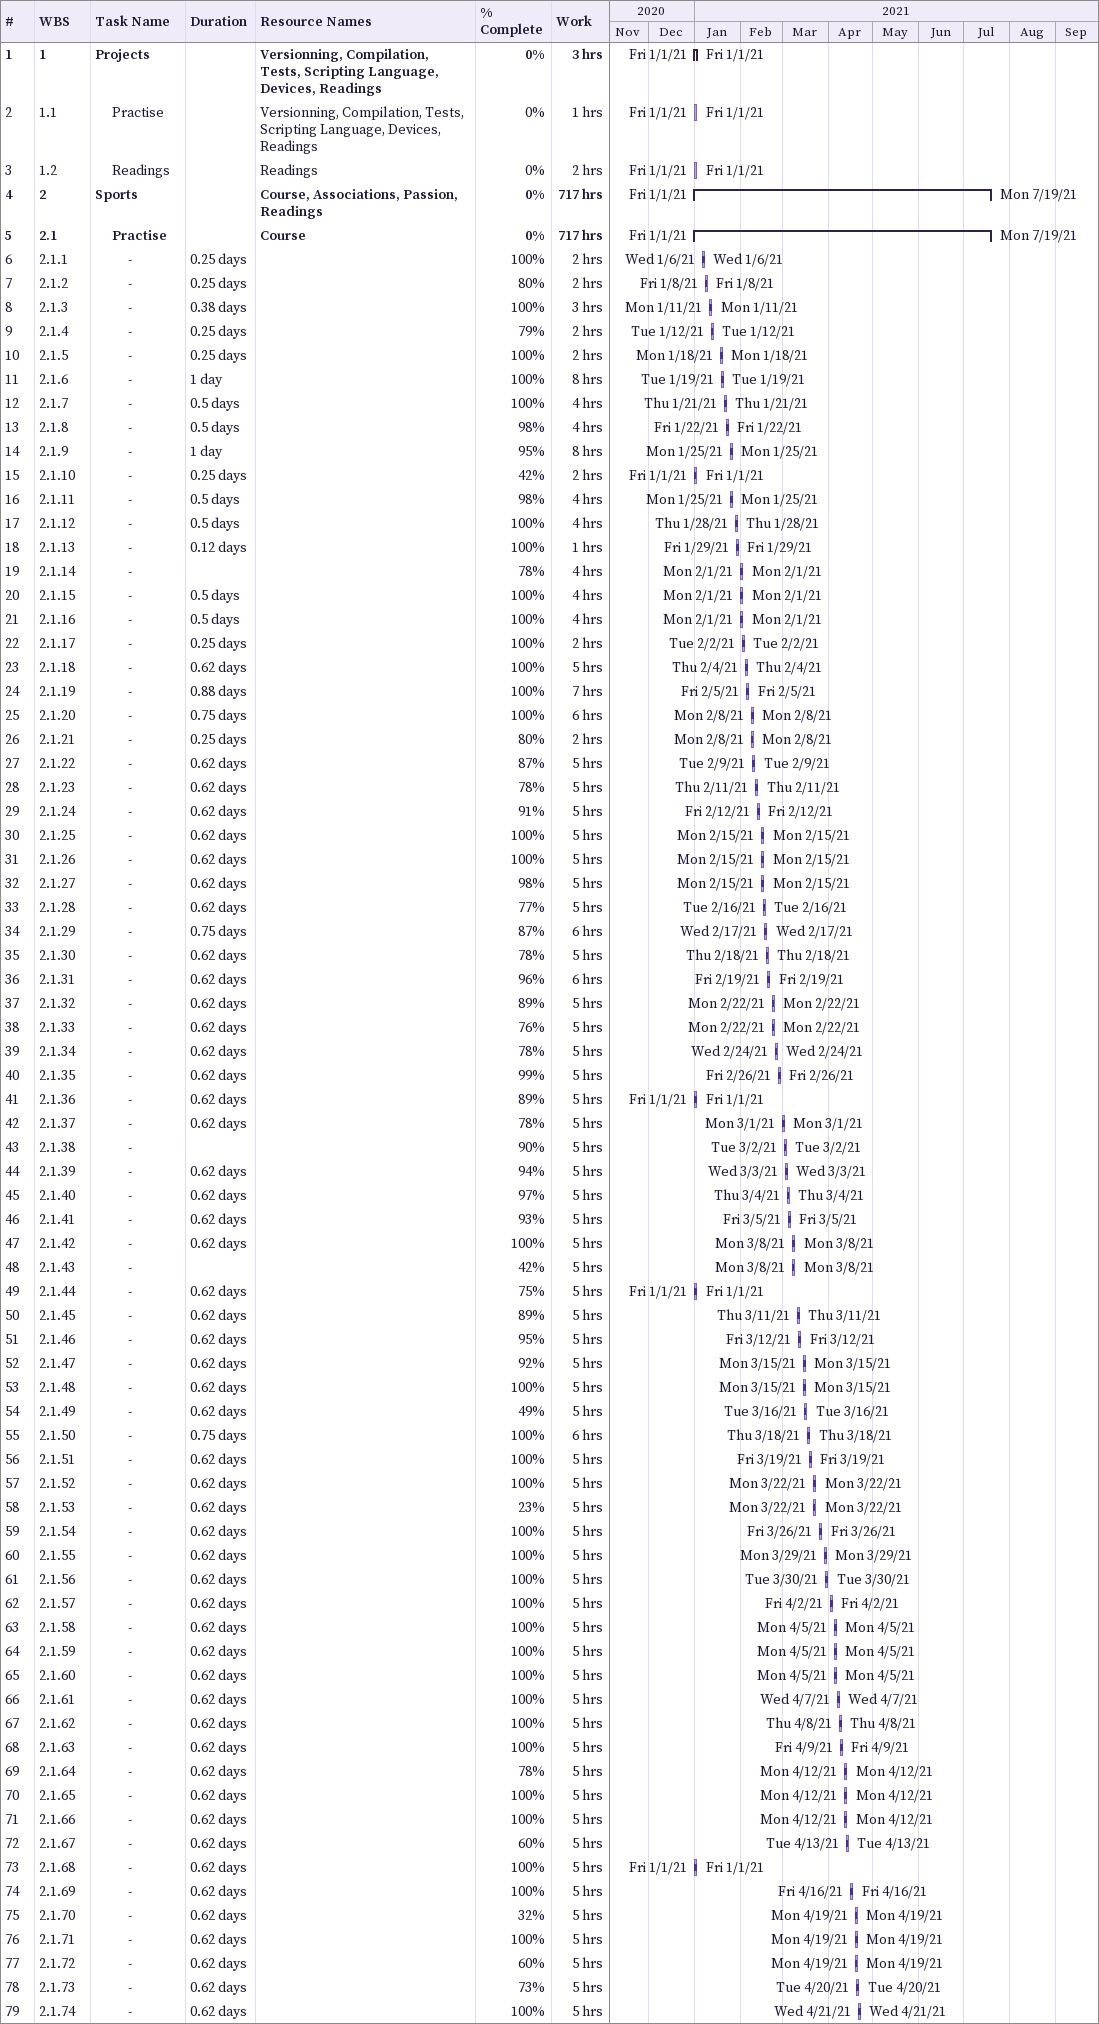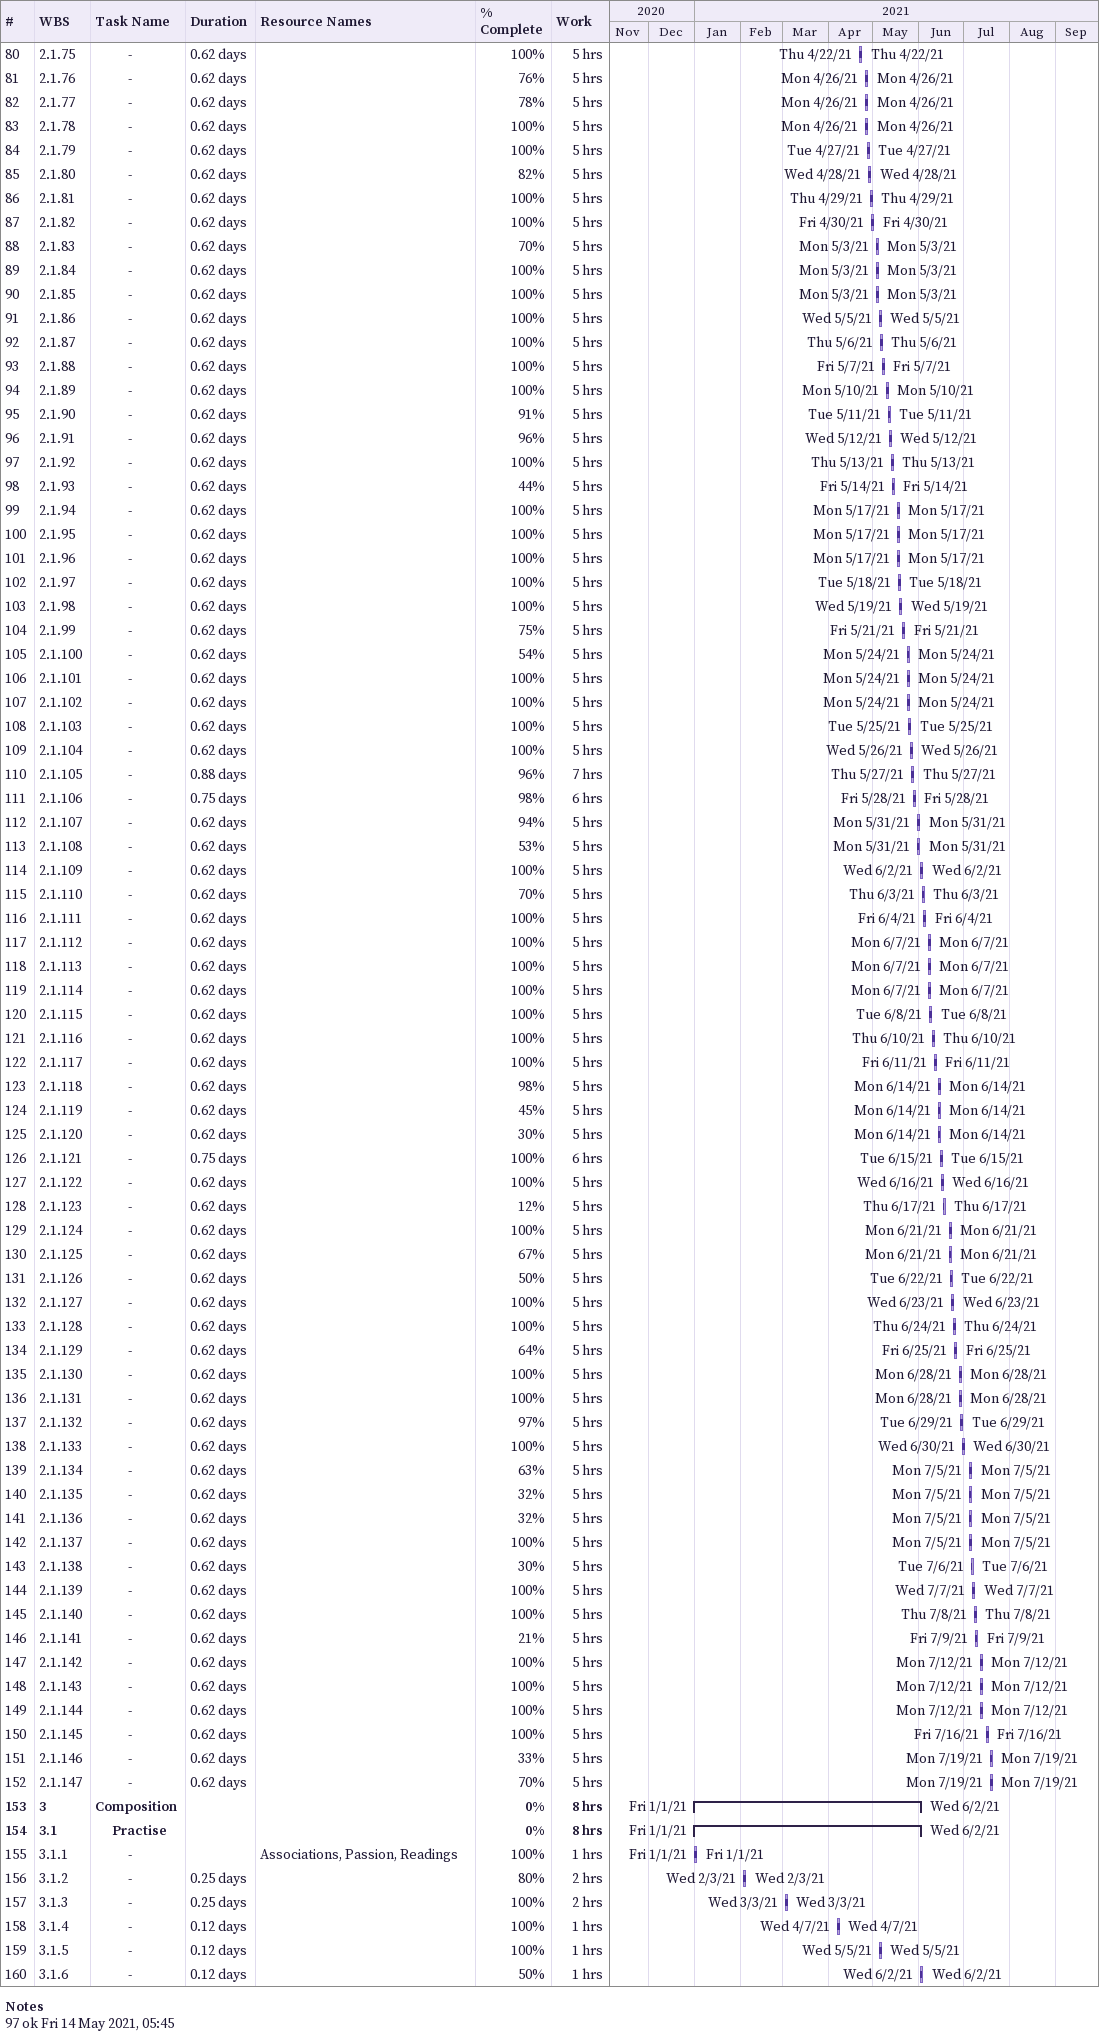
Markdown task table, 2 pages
| ID | WBS | Task | Duration | Start | Finish | Resources | % complete | Work (h) |
|---|---|---|---|---|---|---|---|---|
| 1 | 1 | **Projects** |  | 2021-01-01 | 2021-01-01 | Versionning, Compilation, Tests, Scripting Language, Devices, Readings | 0 | 3 |
| 2 | 1.1 | Practise |  | 2021-01-01 | 2021-01-01 | Versionning, Compilation, Tests, Scripting Language, Devices, Readings | 0 | 1 |
| 3 | 1.2 | Readings |  | 2021-01-01 | 2021-01-01 | Readings | 0 | 2 |
| 4 | 2 | **Sports** |  | 2021-01-01 | 2021-07-19 | Course, Associations, Passion, Readings | 0 | 717 |
| 5 | 2.1 | **Practise** |  | 2021-01-01 | 2021-07-19 | Course | 0 | 717 |
| 6 | 2.1.1 | - | 0.25d | 2021-01-06 | 2021-01-06 |  | 100 | 2 |
| 7 | 2.1.2 | - | 0.25d | 2021-01-08 | 2021-01-08 |  | 80 | 2 |
| 8 | 2.1.3 | - | 0.38d | 2021-01-11 | 2021-01-11 |  | 100 | 3 |
| 9 | 2.1.4 | - | 0.25d | 2021-01-12 | 2021-01-12 |  | 79 | 2 |
| 10 | 2.1.5 | - | 0.25d | 2021-01-18 | 2021-01-18 |  | 100 | 2 |
| 11 | 2.1.6 | - | 1d | 2021-01-19 | 2021-01-19 |  | 100 | 8 |
| 12 | 2.1.7 | - | 0.5d | 2021-01-21 | 2021-01-21 |  | 100 | 4 |
| 13 | 2.1.8 | - | 0.5d | 2021-01-22 | 2021-01-22 |  | 98 | 4 |
| 14 | 2.1.9 | - | 1d | 2021-01-25 | 2021-01-25 |  | 95 | 8 |
| 15 | 2.1.10 | - | 0.25d | 2021-01-01 | 2021-01-01 |  | 42 | 2 |
| 16 | 2.1.11 | - | 0.5d | 2021-01-25 | 2021-01-25 |  | 98 | 4 |
| 17 | 2.1.12 | - | 0.5d | 2021-01-28 | 2021-01-28 |  | 100 | 4 |
| 18 | 2.1.13 | - | 0.12d | 2021-01-29 | 2021-01-29 |  | 100 | 1 |
| 19 | 2.1.14 | - |  | 2021-02-01 | 2021-02-01 |  | 78 | 4 |
| 20 | 2.1.15 | - | 0.5d | 2021-02-01 | 2021-02-01 |  | 100 | 4 |
| 21 | 2.1.16 | - | 0.5d | 2021-02-01 | 2021-02-01 |  | 100 | 4 |
| 22 | 2.1.17 | - | 0.25d | 2021-02-02 | 2021-02-02 |  | 100 | 2 |
| 23 | 2.1.18 | - | 0.62d | 2021-02-04 | 2021-02-04 |  | 100 | 5 |
| 24 | 2.1.19 | - | 0.88d | 2021-02-05 | 2021-02-05 |  | 100 | 7 |
| 25 | 2.1.20 | - | 0.75d | 2021-02-08 | 2021-02-08 |  | 100 | 6 |
| 26 | 2.1.21 | - | 0.25d | 2021-02-08 | 2021-02-08 |  | 80 | 2 |
| 27 | 2.1.22 | - | 0.62d | 2021-02-09 | 2021-02-09 |  | 87 | 5 |
| 28 | 2.1.23 | - | 0.62d | 2021-02-11 | 2021-02-11 |  | 78 | 5 |
| 29 | 2.1.24 | - | 0.62d | 2021-02-12 | 2021-02-12 |  | 91 | 5 |
| 30 | 2.1.25 | - | 0.62d | 2021-02-15 | 2021-02-15 |  | 100 | 5 |
| 31 | 2.1.26 | - | 0.62d | 2021-02-15 | 2021-02-15 |  | 100 | 5 |
| 32 | 2.1.27 | - | 0.62d | 2021-02-15 | 2021-02-15 |  | 98 | 5 |
| 33 | 2.1.28 | - | 0.62d | 2021-02-16 | 2021-02-16 |  | 77 | 5 |
| 34 | 2.1.29 | - | 0.75d | 2021-02-17 | 2021-02-17 |  | 87 | 6 |
| 35 | 2.1.30 | - | 0.62d | 2021-02-18 | 2021-02-18 |  | 78 | 5 |
| 36 | 2.1.31 | - | 0.62d | 2021-02-19 | 2021-02-19 |  | 96 | 6 |
| 37 | 2.1.32 | - | 0.62d | 2021-02-22 | 2021-02-22 |  | 89 | 5 |
| 38 | 2.1.33 | - | 0.62d | 2021-02-22 | 2021-02-22 |  | 76 | 5 |
| 39 | 2.1.34 | - | 0.62d | 2021-02-24 | 2021-02-24 |  | 78 | 5 |
| 40 | 2.1.35 | - | 0.62d | 2021-02-26 | 2021-02-26 |  | 99 | 5 |
| 41 | 2.1.36 | - | 0.62d | 2021-01-01 | 2021-01-01 |  | 89 | 5 |
| 42 | 2.1.37 | - | 0.62d | 2021-03-01 | 2021-03-01 |  | 78 | 5 |
| 43 | 2.1.38 | - |  | 2021-03-02 | 2021-03-02 |  | 90 | 5 |
| 44 | 2.1.39 | - | 0.62d | 2021-03-03 | 2021-03-03 |  | 94 | 5 |
| 45 | 2.1.40 | - | 0.62d | 2021-03-04 | 2021-03-04 |  | 97 | 5 |
| 46 | 2.1.41 | - | 0.62d | 2021-03-05 | 2021-03-05 |  | 93 | 5 |
| 47 | 2.1.42 | - | 0.62d | 2021-03-08 | 2021-03-08 |  | 100 | 5 |
| 48 | 2.1.43 | - |  | 2021-03-08 | 2021-03-08 |  | 42 | 5 |
| 49 | 2.1.44 | - | 0.62d | 2021-01-01 | 2021-01-01 |  | 75 | 5 |
| 50 | 2.1.45 | - | 0.62d | 2021-03-11 | 2021-03-11 |  | 89 | 5 |
| 51 | 2.1.46 | - | 0.62d | 2021-03-12 | 2021-03-12 |  | 95 | 5 |
| 52 | 2.1.47 | - | 0.62d | 2021-03-15 | 2021-03-15 |  | 92 | 5 |
| 53 | 2.1.48 | - | 0.62d | 2021-03-15 | 2021-03-15 |  | 100 | 5 |
| 54 | 2.1.49 | - | 0.62d | 2021-03-16 | 2021-03-16 |  | 49 | 5 |
| 55 | 2.1.50 | - | 0.75d | 2021-03-18 | 2021-03-18 |  | 100 | 6 |
| 56 | 2.1.51 | - | 0.62d | 2021-03-19 | 2021-03-19 |  | 100 | 5 |
| 57 | 2.1.52 | - | 0.62d | 2021-03-22 | 2021-03-22 |  | 100 | 5 |
| 58 | 2.1.53 | - | 0.62d | 2021-03-22 | 2021-03-22 |  | 23 | 5 |
| 59 | 2.1.54 | - | 0.62d | 2021-03-26 | 2021-03-26 |  | 100 | 5 |
| 60 | 2.1.55 | - | 0.62d | 2021-03-29 | 2021-03-29 |  | 100 | 5 |
| 61 | 2.1.56 | - | 0.62d | 2021-03-30 | 2021-03-30 |  | 100 | 5 |
| 62 | 2.1.57 | - | 0.62d | 2021-04-02 | 2021-04-02 |  | 100 | 5 |
| 63 | 2.1.58 | - | 0.62d | 2021-04-05 | 2021-04-05 |  | 100 | 5 |
| 64 | 2.1.59 | - | 0.62d | 2021-04-05 | 2021-04-05 |  | 100 | 5 |
| 65 | 2.1.60 | - | 0.62d | 2021-04-05 | 2021-04-05 |  | 100 | 5 |
| 66 | 2.1.61 | - | 0.62d | 2021-04-07 | 2021-04-07 |  | 100 | 5 |
| 67 | 2.1.62 | - | 0.62d | 2021-04-08 | 2021-04-08 |  | 100 | 5 |
| 68 | 2.1.63 | - | 0.62d | 2021-04-09 | 2021-04-09 |  | 100 | 5 |
| 69 | 2.1.64 | - | 0.62d | 2021-04-12 | 2021-04-12 |  | 78 | 5 |
| 70 | 2.1.65 | - | 0.62d | 2021-04-12 | 2021-04-12 |  | 100 | 5 |
| 71 | 2.1.66 | - | 0.62d | 2021-04-12 | 2021-04-12 |  | 100 | 5 |
| 72 | 2.1.67 | - | 0.62d | 2021-04-13 | 2021-04-13 |  | 60 | 5 |
| 73 | 2.1.68 | - | 0.62d | 2021-01-01 | 2021-01-01 |  | 100 | 5 |
| 74 | 2.1.69 | - | 0.62d | 2021-04-16 | 2021-04-16 |  | 100 | 5 |
| 75 | 2.1.70 | - | 0.62d | 2021-04-19 | 2021-04-19 |  | 32 | 5 |
| 76 | 2.1.71 | - | 0.62d | 2021-04-19 | 2021-04-19 |  | 100 | 5 |
| 77 | 2.1.72 | - | 0.62d | 2021-04-19 | 2021-04-19 |  | 60 | 5 |
| 78 | 2.1.73 | - | 0.62d | 2021-04-20 | 2021-04-20 |  | 73 | 5 |
| 79 | 2.1.74 | - | 0.62d | 2021-04-21 | 2021-04-21 |  | 100 | 5 |
| 80 | 2.1.75 | - | 0.62d | 2021-04-22 | 2021-04-22 |  | 100 | 5 |
| 81 | 2.1.76 | - | 0.62d | 2021-04-26 | 2021-04-26 |  | 76 | 5 |
| 82 | 2.1.77 | - | 0.62d | 2021-04-26 | 2021-04-26 |  | 78 | 5 |
| 83 | 2.1.78 | - | 0.62d | 2021-04-26 | 2021-04-26 |  | 100 | 5 |
| 84 | 2.1.79 | - | 0.62d | 2021-04-27 | 2021-04-27 |  | 100 | 5 |
| 85 | 2.1.80 | - | 0.62d | 2021-04-28 | 2021-04-28 |  | 82 | 5 |
| 86 | 2.1.81 | - | 0.62d | 2021-04-29 | 2021-04-29 |  | 100 | 5 |
| 87 | 2.1.82 | - | 0.62d | 2021-04-30 | 2021-04-30 |  | 100 | 5 |
| 88 | 2.1.83 | - | 0.62d | 2021-05-03 | 2021-05-03 |  | 70 | 5 |
| 89 | 2.1.84 | - | 0.62d | 2021-05-03 | 2021-05-03 |  | 100 | 5 |
| 90 | 2.1.85 | - | 0.62d | 2021-05-03 | 2021-05-03 |  | 100 | 5 |
| 91 | 2.1.86 | - | 0.62d | 2021-05-05 | 2021-05-05 |  | 100 | 5 |
| 92 | 2.1.87 | - | 0.62d | 2021-05-06 | 2021-05-06 |  | 100 | 5 |
| 93 | 2.1.88 | - | 0.62d | 2021-05-07 | 2021-05-07 |  | 100 | 5 |
| 94 | 2.1.89 | - | 0.62d | 2021-05-10 | 2021-05-10 |  | 100 | 5 |
| 95 | 2.1.90 | - | 0.62d | 2021-05-11 | 2021-05-11 |  | 91 | 5 |
| 96 | 2.1.91 | - | 0.62d | 2021-05-12 | 2021-05-12 |  | 96 | 5 |
| 97 | 2.1.92 | - | 0.62d | 2021-05-13 | 2021-05-13 |  | 100 | 5 |
| 98 | 2.1.93 | - | 0.62d | 2021-05-14 | 2021-05-14 |  | 44 | 5 |
| 99 | 2.1.94 | - | 0.62d | 2021-05-17 | 2021-05-17 |  | 100 | 5 |
| 100 | 2.1.95 | - | 0.62d | 2021-05-17 | 2021-05-17 |  | 100 | 5 |
| 101 | 2.1.96 | - | 0.62d | 2021-05-17 | 2021-05-17 |  | 100 | 5 |
| 102 | 2.1.97 | - | 0.62d | 2021-05-18 | 2021-05-18 |  | 100 | 5 |
| 103 | 2.1.98 | - | 0.62d | 2021-05-19 | 2021-05-19 |  | 100 | 5 |
| 104 | 2.1.99 | - | 0.62d | 2021-05-21 | 2021-05-21 |  | 75 | 5 |
| 105 | 2.1.100 | - | 0.62d | 2021-05-24 | 2021-05-24 |  | 54 | 5 |
| 106 | 2.1.101 | - | 0.62d | 2021-05-24 | 2021-05-24 |  | 100 | 5 |
| 107 | 2.1.102 | - | 0.62d | 2021-05-24 | 2021-05-24 |  | 100 | 5 |
| 108 | 2.1.103 | - | 0.62d | 2021-05-25 | 2021-05-25 |  | 100 | 5 |
| 109 | 2.1.104 | - | 0.62d | 2021-05-26 | 2021-05-26 |  | 100 | 5 |
| 110 | 2.1.105 | - | 0.88d | 2021-05-27 | 2021-05-27 |  | 96 | 7 |
| 111 | 2.1.106 | - | 0.75d | 2021-05-28 | 2021-05-28 |  | 98 | 6 |
| 112 | 2.1.107 | - | 0.62d | 2021-05-31 | 2021-05-31 |  | 94 | 5 |
| 113 | 2.1.108 | - | 0.62d | 2021-05-31 | 2021-05-31 |  | 53 | 5 |
| 114 | 2.1.109 | - | 0.62d | 2021-06-02 | 2021-06-02 |  | 100 | 5 |
| 115 | 2.1.110 | - | 0.62d | 2021-06-03 | 2021-06-03 |  | 70 | 5 |
| 116 | 2.1.111 | - | 0.62d | 2021-06-04 | 2021-06-04 |  | 100 | 5 |
| 117 | 2.1.112 | - | 0.62d | 2021-06-07 | 2021-06-07 |  | 100 | 5 |
| 118 | 2.1.113 | - | 0.62d | 2021-06-07 | 2021-06-07 |  | 100 | 5 |
| 119 | 2.1.114 | - | 0.62d | 2021-06-07 | 2021-06-07 |  | 100 | 5 |
| 120 | 2.1.115 | - | 0.62d | 2021-06-08 | 2021-06-08 |  | 100 | 5 |
| 121 | 2.1.116 | - | 0.62d | 2021-06-10 | 2021-06-10 |  | 100 | 5 |
| 122 | 2.1.117 | - | 0.62d | 2021-06-11 | 2021-06-11 |  | 100 | 5 |
| 123 | 2.1.118 | - | 0.62d | 2021-06-14 | 2021-06-14 |  | 98 | 5 |
| 124 | 2.1.119 | - | 0.62d | 2021-06-14 | 2021-06-14 |  | 45 | 5 |
| 125 | 2.1.120 | - | 0.62d | 2021-06-14 | 2021-06-14 |  | 30 | 5 |
| 126 | 2.1.121 | - | 0.75d | 2021-06-15 | 2021-06-15 |  | 100 | 6 |
| 127 | 2.1.122 | - | 0.62d | 2021-06-16 | 2021-06-16 |  | 100 | 5 |
| 128 | 2.1.123 | - | 0.62d | 2021-06-17 | 2021-06-17 |  | 12 | 5 |
| 129 | 2.1.124 | - | 0.62d | 2021-06-21 | 2021-06-21 |  | 100 | 5 |
| 130 | 2.1.125 | - | 0.62d | 2021-06-21 | 2021-06-21 |  | 67 | 5 |
| 131 | 2.1.126 | - | 0.62d | 2021-06-22 | 2021-06-22 |  | 50 | 5 |
| 132 | 2.1.127 | - | 0.62d | 2021-06-23 | 2021-06-23 |  | 100 | 5 |
| 133 | 2.1.128 | - | 0.62d | 2021-06-24 | 2021-06-24 |  | 100 | 5 |
| 134 | 2.1.129 | - | 0.62d | 2021-06-25 | 2021-06-25 |  | 64 | 5 |
| 135 | 2.1.130 | - | 0.62d | 2021-06-28 | 2021-06-28 |  | 100 | 5 |
| 136 | 2.1.131 | - | 0.62d | 2021-06-28 | 2021-06-28 |  | 100 | 5 |
| 137 | 2.1.132 | - | 0.62d | 2021-06-29 | 2021-06-29 |  | 97 | 5 |
| 138 | 2.1.133 | - | 0.62d | 2021-06-30 | 2021-06-30 |  | 100 | 5 |
| 139 | 2.1.134 | - | 0.62d | 2021-07-05 | 2021-07-05 |  | 63 | 5 |
| 140 | 2.1.135 | - | 0.62d | 2021-07-05 | 2021-07-05 |  | 32 | 5 |
| 141 | 2.1.136 | - | 0.62d | 2021-07-05 | 2021-07-05 |  | 32 | 5 |
| 142 | 2.1.137 | - | 0.62d | 2021-07-05 | 2021-07-05 |  | 100 | 5 |
| 143 | 2.1.138 | - | 0.62d | 2021-07-06 | 2021-07-06 |  | 30 | 5 |
| 144 | 2.1.139 | - | 0.62d | 2021-07-07 | 2021-07-07 |  | 100 | 5 |
| 145 | 2.1.140 | - | 0.62d | 2021-07-08 | 2021-07-08 |  | 100 | 5 |
| 146 | 2.1.141 | - | 0.62d | 2021-07-09 | 2021-07-09 |  | 21 | 5 |
| 147 | 2.1.142 | - | 0.62d | 2021-07-12 | 2021-07-12 |  | 100 | 5 |
| 148 | 2.1.143 | - | 0.62d | 2021-07-12 | 2021-07-12 |  | 100 | 5 |
| 149 | 2.1.144 | - | 0.62d | 2021-07-12 | 2021-07-12 |  | 100 | 5 |
| 150 | 2.1.145 | - | 0.62d | 2021-07-16 | 2021-07-16 |  | 100 | 5 |
| 151 | 2.1.146 | - | 0.62d | 2021-07-19 | 2021-07-19 |  | 33 | 5 |
| 152 | 2.1.147 | - | 0.62d | 2021-07-19 | 2021-07-19 |  | 70 | 5 |
| 153 | 3 | **Composition** |  | 2021-01-01 | 2021-06-02 |  | 0 | 8 |
| 154 | 3.1 | **Practise** |  | 2021-01-01 | 2021-06-02 |  | 0 | 8 |
| 155 | 3.1.1 | - |  | 2021-01-01 | 2021-01-01 | Associations, Passion, Readings | 100 | 1 |
| 156 | 3.1.2 | - | 0.25d | 2021-02-03 | 2021-02-03 |  | 80 | 2 |
| 157 | 3.1.3 | - | 0.25d | 2021-03-03 | 2021-03-03 |  | 100 | 2 |
| 158 | 3.1.4 | - | 0.12d | 2021-04-07 | 2021-04-07 |  | 100 | 1 |
| 159 | 3.1.5 | - | 0.12d | 2021-05-05 | 2021-05-05 |  | 100 | 1 |
| 160 | 3.1.6 | - | 0.12d | 2021-06-02 | 2021-06-02 |  | 50 | 1 |

Notes
- 97: ok Fri 14 May 2021, 05:45
